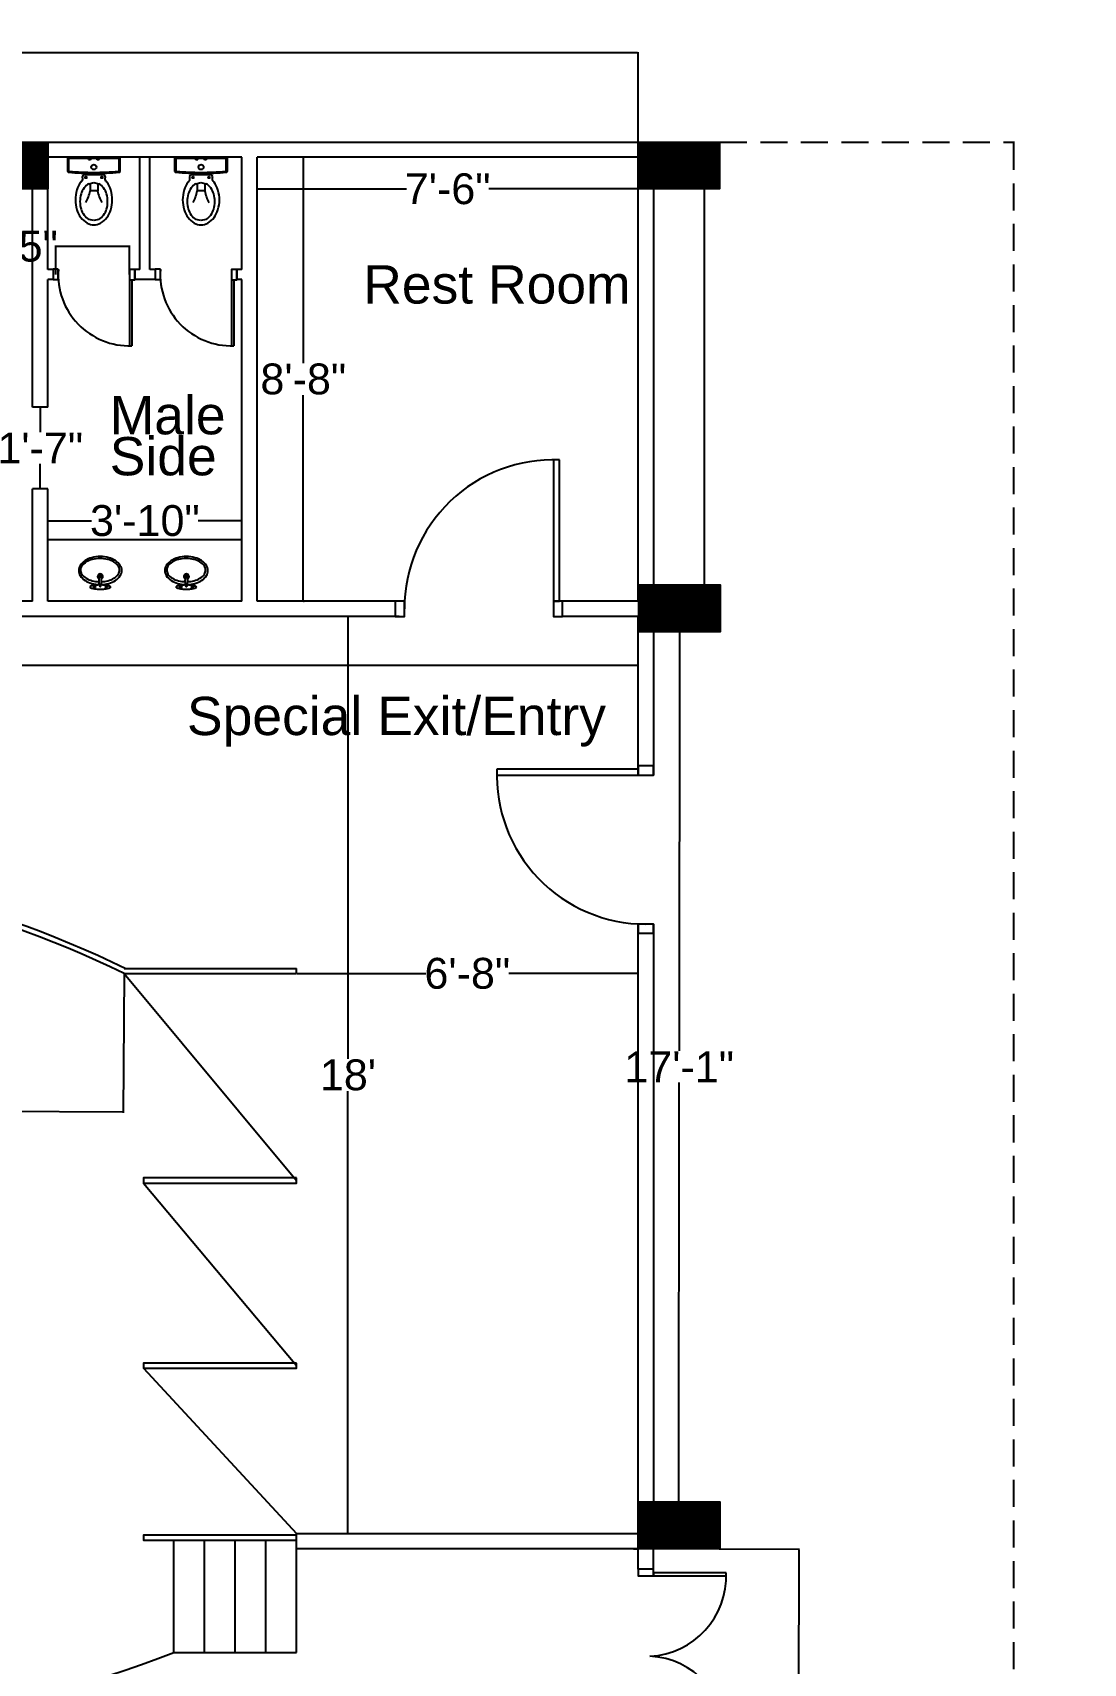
# Model space of a CAD drawing. Header units: inches. Extents: x -913 to 64634, y -1481 to 18188.
# Drawn here: x -211.6 to 35.4, y 4018.4 to 4401.8 of the extents above; entities that cross this region are included whole.
import ezdxf

# ---------------------------------------------------------------- set-up
doc = ezdxf.new("R2010")
doc.units = ezdxf.units.IN
doc.header["$MEASUREMENT"] = 0
doc.header["$PDMODE"] = 2
doc.linetypes.add('HIDDEN', pattern=[9.525, 6.35, -3.175])
for name, color, linetype in [('01', 1, 'Continuous'), ('ARQ-ALV', 3, 'Continuous'), ('Column', 6, 'Continuous'), ('DB wire', 240, 'Continuous'), ('Door', 130, 'Continuous'), ('Sofa Washroom', 8, 'Continuous'), ('Stage', 14, 'Continuous'), ('Stairs', 1, 'Continuous'), ('Text', 7, 'Continuous'), ('Wall', 150, 'Continuous'), ('Walls', 150, 'Continuous'), ('Washroom wall', 244, 'Continuous')]:
    doc.layers.add(name, color=color, linetype=linetype)
doc.styles.get("Standard").update_dxf_attribs({"font": 'arial.ttf'})
doc.dimstyles.get("Standard").update_dxf_attribs({"dimtxt": 7.25, "dimasz": 0.18, "dimexe": 0.18, "dimexo": 0.0625, "dimgap": 0.09, "dimtad": 0, "dimtih": 1, "dimtoh": 1, "dimdec": 0, "dimzin": 0, "dimdsep": 46, "dimlunit": 4, "dimtxsty": 'Standard', "dimcen": 0.09, "dimadec": 0, "dimazin": 0, "dimtfac": 1, "dimtdec": 0, "dimtofl": 0, "dimtmove": 0, "dimatfit": 3, "dimfxl": 1, "dimtolj": 1, "dimtzin": 0, "dimarcsym": 0})
pattern_1 = [(45, (-1878.85894, 5.11301), (-0.0883883476, 0.0883883476), [])]

# ---------------------------------------------------------------- blocks, each defined once
blk = doc.blocks.new('15PLAV01')
for points in [[(-12.2, 1.77, 0.142413), (-11.37, -1.08, 0.107169), (-8.62, -3.86, 0.078677), (-4.85, -5.55, 0.066056), (0.01, -6.19, 0.066056), (4.87, -5.55, 0.078677), (8.64, -3.86, 0.107169), (11.39, -1.08, 0.142413), (12.22, 1.77, 0.142413), (11.39, 4.62, 0.107169), (8.64, 7.4, 0.078677), (4.87, 9.09, 0.058254), (0.59, 9.72, 0.058254)], [(-0.57, 9.72, 0.058254), (-4.85, 9.09, 0.078677), (-8.62, 7.4, 0.107169), (-11.37, 4.62, 0.142413), (-12.2, 1.77)], [(0.54, 9.94, 0.016127), (2.42, 10.04, 0.028693), (4.14, 10.28, 0.063192), (5.65, 10.78, 0.287816), (5.85, 11.1, 0.287816), (5.65, 11.42, 0.063192), (4.14, 11.93, 0.028693), (2.42, 12.17, 0.020666), (0.01, 12.27, 0.020666), (-2.4, 12.17, 0.028693), (-4.12, 11.93, 0.063192), (-5.63, 11.42, 0.287816), (-5.83, 11.1, 0.287816)], [(-5.83, 11.1, 0.287816), (-5.63, 10.78, 0.063192), (-4.12, 10.28, 0.028693), (-2.4, 10.04, 0.016127), (-0.52, 9.94, 0.016127)], [(-10.92, 1.51, 0.152986), (-10.2, -0.8, 0.106898), (-7.69, -3.14, 0.074008), (-4.31, -4.53, 0.060597), (0.12, -5.07, 0.060597), (4.54, -4.53, 0.074008), (7.92, -3.14, 0.106898), (10.43, -0.8, 0.152986), (11.16, 1.51, 0.152986), (10.43, 3.83, 0.106898), (7.92, 6.16, 0.074008), (4.54, 7.55, 0.05164), (0.77, 8.08, 0.05164)], [(-0.76, 8.07, 0.048749), (-4.31, 7.55, 0.074008), (-7.69, 6.16, 0.106898), (-10.2, 3.83, 0.152986), (-10.92, 1.51)]]:
    blk.add_lwpolyline(points, format="xyb")
blk.add_lwpolyline([(0.01, 10.84, 0.272053), (-0.21, 10.72, 0.070491), (-0.54, 9.86, 0.032887), (-0.7, 8.86, 0.023829), (-0.77, 7.47, 0.023829), (-0.7, 6.09, 0.032887), (-0.54, 5.09, 0.070491), (-0.21, 4.23, 0.272053), (0.01, 4.1, 0.272053), (0.23, 4.23, 0.070491), (0.56, 5.09, 0.032887), (0.72, 6.09, 0.023829), (0.79, 7.47, 0.023829), (0.72, 8.86, 0.032887), (0.56, 9.86, 0.070491), (0.23, 10.72, 0.272053)], format="xyb", close=True)
for centre in [(-3.57, 11.12), (3.25, 11.12)]:
    blk.add_circle(centre, 0.583)
for radius, start, end in [(1.51, 119.12506, 60.33404), (1.3, 123.61277, 55.736)]:
    blk.add_arc((0, 5.14), radius, start, end)
blk = doc.blocks.new('*D94')
at = {"layer": '01', "color": 0, "lineweight": -2, "ltscale": 3, "transparency": 16777216}
for p, q in [((-538.85, 4376.06), (-538.85, 4397.18)), ((-538.67, 4397), (-316.6, 4397)), ((-69.44, 4397), (-291.51, 4397)), ((-69.26, 4376.06), (-69.26, 4397.18))]:
    blk.add_line(p, q, dxfattribs=at)
at = {"layer": '01', "color": 0, "ltscale": 3, "transparency": 16777216}
for points in [[(-538.67, 4397.03), (-538.67, 4396.97), (-538.85, 4397)], [(-69.44, 4397.03), (-69.44, 4396.97), (-69.26, 4397)]]:
    blk.add_solid(points, dxfattribs=at)
at = {"layer": 'Defpoints', "color": 0, "ltscale": 3, "transparency": 16777216}
for p in [(-69.26, 4397), (-538.85, 4376), (-69.26, 4376)]:
    blk.add_point(p, dxfattribs=at)
at = {"layer": '01', "color": 0, "ltscale": 3, "transparency": 16777216, "insert": (-304.06, 4397), "char_height": 7.25, "attachment_point": 5}
blk.add_mtext('\\A1;39\'-2"', dxfattribs=at)
blk = doc.blocks.new('*D96')
at = {"layer": '01', "color": 0, "lineweight": -2, "ltscale": 3, "transparency": 16777216}
for p, q in [((-158.85, 4365.08), (-158.85, 4365.19)), ((-158.67, 4365.01), (-123.75, 4365.01)), ((-69.44, 4365.01), (-104.36, 4365.01)), ((-69.26, 4365.08), (-69.26, 4365.19))]:
    blk.add_line(p, q, dxfattribs=at)
at = {"layer": '01', "color": 0, "ltscale": 3, "transparency": 16777216}
for points in [[(-158.67, 4365.04), (-158.67, 4364.98), (-158.85, 4365.01)], [(-69.44, 4365.04), (-69.44, 4364.98), (-69.26, 4365.01)]]:
    blk.add_solid(points, dxfattribs=at)
at = {"layer": 'Defpoints', "color": 0, "ltscale": 3, "transparency": 16777216}
for p in [(-158.85, 4365.01), (-158.85, 4365.01), (-69.26, 4365.01)]:
    blk.add_point(p, dxfattribs=at)
at = {"layer": '01', "color": 0, "ltscale": 3, "transparency": 16777216, "insert": (-114.06, 4365.01), "char_height": 7.25, "attachment_point": 5}
blk.add_mtext('\\A1;7\'-6"', dxfattribs=at)
blk = doc.blocks.new('*D97')
at = {"layer": '01', "color": 0, "lineweight": -2, "ltscale": 3, "transparency": 16777216}
for p, q in [((-148.06, 4372.49), (-148.18, 4372.49)), ((-148, 4372.31), (-148, 4324.08)), ((-148, 4268.27), (-148, 4316.5)), ((-147.94, 4268.09), (-147.82, 4268.09))]:
    blk.add_line(p, q, dxfattribs=at)
at = {"layer": '01', "color": 0, "ltscale": 3, "transparency": 16777216}
for points in [[(-148.03, 4372.31), (-147.97, 4372.31), (-148, 4372.49)], [(-148.03, 4268.27), (-147.97, 4268.27), (-148, 4268.09)]]:
    blk.add_solid(points, dxfattribs=at)
at = {"layer": 'Defpoints', "color": 0, "ltscale": 3, "transparency": 16777216}
for p in [(-148, 4372.49), (-148, 4372.49), (-148, 4268.09)]:
    blk.add_point(p, dxfattribs=at)
at = {"layer": '01', "color": 0, "ltscale": 3, "transparency": 16777216, "insert": (-148, 4320.29), "char_height": 7.25, "attachment_point": 5}
blk.add_mtext('\\A1;8\'-8"', dxfattribs=at)
blk = doc.blocks.new('*D101')
at = {"layer": '01', "color": 0, "lineweight": -2, "ltscale": 3, "transparency": 16777216}
for p, q in [((-209.91, 4313.69), (-210.03, 4313.69)), ((-209.85, 4313.51), (-209.85, 4307.82)), ((-209.85, 4294.67), (-209.85, 4300.36)), ((-209.91, 4294.49), (-210.03, 4294.49))]:
    blk.add_line(p, q, dxfattribs=at)
at = {"layer": '01', "color": 0, "ltscale": 3, "transparency": 16777216}
for points in [[(-209.88, 4313.51), (-209.82, 4313.51), (-209.85, 4313.69)], [(-209.88, 4294.67), (-209.82, 4294.67), (-209.85, 4294.49)]]:
    blk.add_solid(points, dxfattribs=at)
at = {"layer": 'Defpoints', "color": 0, "ltscale": 3, "transparency": 16777216}
for p in [(-209.85, 4313.69), (-209.85, 4313.69), (-209.85, 4294.49)]:
    blk.add_point(p, dxfattribs=at)
at = {"layer": '01', "color": 0, "ltscale": 3, "transparency": 16777216, "insert": (-209.85, 4304.09), "char_height": 7.25, "attachment_point": 5}
blk.add_mtext('\\A1;1\'-7"', dxfattribs=at)
blk = doc.blocks.new('*D102')
at = {"layer": '01', "color": 0, "lineweight": -2, "ltscale": 3, "transparency": 16777216}
for p, q in [((-208.05, 4287.06), (-208.05, 4287.18)), ((-207.87, 4287), (-197.79, 4287)), ((-162.63, 4287), (-172.71, 4287)), ((-162.45, 4287.06), (-162.45, 4287.18))]:
    blk.add_line(p, q, dxfattribs=at)
at = {"layer": '01', "color": 0, "ltscale": 3, "transparency": 16777216}
for points in [[(-207.87, 4287.03), (-207.87, 4286.97), (-208.05, 4287)], [(-162.63, 4287.03), (-162.63, 4286.97), (-162.45, 4287)]]:
    blk.add_solid(points, dxfattribs=at)
at = {"layer": 'Defpoints', "color": 0, "ltscale": 3, "transparency": 16777216}
for p in [(-208.05, 4287), (-162.45, 4287), (-162.45, 4287)]:
    blk.add_point(p, dxfattribs=at)
at = {"layer": '01', "color": 0, "ltscale": 3, "transparency": 16777216, "insert": (-185.25, 4287), "char_height": 7.25, "attachment_point": 5}
blk.add_mtext('\\A1;3\'-10"', dxfattribs=at)
blk = doc.blocks.new('*D103')
at = {"layer": '01', "color": 0, "lineweight": -2, "ltscale": 3, "transparency": 16777216}
for p, q in [((-206.22, 4351.5), (-206.4, 4351.5)), ((-206.22, 4344.93), (-206.22, 4351.68)), ((-189.07, 4351.5), (-206.04, 4351.5)), ((-188.89, 4344.93), (-188.89, 4351.68))]:
    blk.add_line(p, q, dxfattribs=at)
at = {"layer": '01', "color": 0, "ltscale": 3, "transparency": 16777216}
for points in [[(-206.04, 4351.53), (-206.04, 4351.47), (-206.22, 4351.5)], [(-189.07, 4351.53), (-189.07, 4351.47), (-188.89, 4351.5)]]:
    blk.add_solid(points, dxfattribs=at)
at = {"layer": 'Defpoints', "color": 0, "ltscale": 3, "transparency": 16777216}
for p in [(-206.22, 4351.5), (-206.22, 4344.87), (-188.89, 4344.87)]:
    blk.add_point(p, dxfattribs=at)
at = {"layer": '01', "color": 0, "ltscale": 3, "transparency": 16777216, "insert": (-215.79, 4351.5), "char_height": 7.25, "attachment_point": 5}
blk.add_mtext('\\A1;1\'-5"', dxfattribs=at)
blk = doc.blocks.new('*D105')
at = {"layer": '01', "color": 0, "lineweight": -2, "ltscale": 3, "transparency": 16777216}
for p, q in [((-454.06, 4372.49), (-458.68, 4372.49)), ((-458.5, 4372.31), (-458.5, 4324.08)), ((-458.5, 4268.27), (-458.5, 4316.5)), ((-454.06, 4268.09), (-458.68, 4268.09))]:
    blk.add_line(p, q, dxfattribs=at)
at = {"layer": '01', "color": 0, "ltscale": 3, "transparency": 16777216}
for points in [[(-458.53, 4372.31), (-458.47, 4372.31), (-458.5, 4372.49)], [(-458.53, 4268.27), (-458.47, 4268.27), (-458.5, 4268.09)]]:
    blk.add_solid(points, dxfattribs=at)
at = {"layer": 'DB wire', "color": 0, "linetype": 'HIDDEN', "lineweight": -2, "transparency": 16777216}
for p, q in [((-50.05, 4376), (19.18, 4376)), ((19, 4375.82), (19, 3693.78)), ((19, 3004.28), (19, 3686.32)), ((-50.05, 3004.1), (19.18, 3004.1))]:
    blk.add_line(p, q, dxfattribs=at)
at = {"layer": 'DB wire', "color": 0, "linetype": 'HIDDEN', "transparency": 16777216}
for points in [[(18.97, 4375.82), (19.03, 4375.82), (19, 4376)], [(18.97, 3004.28), (19.03, 3004.28), (19, 3004.1)]]:
    blk.add_solid(points, dxfattribs=at)
at = {"layer": 'Defpoints', "color": 0, "linetype": 'HIDDEN', "transparency": 16777216}
for p in [(-50.11, 4376), (-50.11, 3004.1), (19, 3004.1)]:
    blk.add_point(p, dxfattribs=at)
at = {"layer": 'Defpoints', "color": 0, "ltscale": 3, "transparency": 16777216}
for p in [(-458.5, 4372.49), (-454, 4372.49), (-454, 4268.09)]:
    blk.add_point(p, dxfattribs=at)
at = {"layer": '01', "color": 0, "ltscale": 3, "transparency": 16777216, "insert": (-458.5, 4320.29), "char_height": 7.25, "attachment_point": 5}
blk.add_mtext('\\A1;8\'-8"', dxfattribs=at)
at = {"layer": 'DB wire', "color": 0, "linetype": 'HIDDEN', "transparency": 16777216, "insert": (19, 3690.05), "char_height": 7.25, "attachment_point": 5}
blk.add_mtext('\\A1;114\'-4"', dxfattribs=at)
blk = doc.blocks.new('*D106')
at = {"layer": '01', "color": 0, "lineweight": -2, "ltscale": 3, "transparency": 16777216}
for p, q in [((-538.84, 4360.56), (-538.84, 4360.68)), ((-538.66, 4360.5), (-503.74, 4360.5)), ((-449.43, 4360.5), (-484.34, 4360.5)), ((-449.25, 4360.56), (-449.25, 4360.68))]:
    blk.add_line(p, q, dxfattribs=at)
at = {"layer": '01', "color": 0, "ltscale": 3, "transparency": 16777216}
for points in [[(-538.66, 4360.53), (-538.66, 4360.47), (-538.84, 4360.5)], [(-449.43, 4360.53), (-449.43, 4360.47), (-449.25, 4360.5)]]:
    blk.add_solid(points, dxfattribs=at)
at = {"layer": 'DB wire', "color": 0, "linetype": 'HIDDEN', "lineweight": -2, "transparency": 16777216}
for p, q in [((-557.06, 3004.1), (-557.07, 2966.88)), ((-50.11, 3004.04), (-50.11, 2966.82)), ((-556.89, 2967.06), (-316.28, 2967.03)), ((-50.29, 2967), (-290.9, 2967.03))]:
    blk.add_line(p, q, dxfattribs=at)
at = {"layer": 'DB wire', "color": 0, "linetype": 'HIDDEN', "transparency": 16777216}
for points in [[(-556.89, 2967.09), (-556.89, 2967.03), (-557.07, 2967.06)], [(-50.29, 2967.03), (-50.29, 2966.97), (-50.11, 2967)]]:
    blk.add_solid(points, dxfattribs=at)
at = {"layer": 'Defpoints', "color": 0, "ltscale": 3, "transparency": 16777216}
for p in [(-538.84, 4360.5), (-538.84, 4360.5), (-449.25, 4360.5)]:
    blk.add_point(p, dxfattribs=at)
at = {"layer": 'Defpoints', "color": 0, "linetype": 'HIDDEN', "transparency": 16777216}
for p in [(-557.06, 3004.16), (-50.11, 3004.1), (-50.11, 2967)]:
    blk.add_point(p, dxfattribs=at)
at = {"layer": '01', "color": 0, "ltscale": 3, "transparency": 16777216, "insert": (-494.04, 4360.5), "char_height": 7.25, "attachment_point": 5}
blk.add_mtext('\\A1;7\'-6"', dxfattribs=at)
at = {"layer": 'DB wire', "color": 0, "linetype": 'HIDDEN', "transparency": 16777216, "insert": (-303.59, 2967.03), "char_height": 7.25, "attachment_point": 5}
blk.add_mtext('\\A1;42\'-3"', dxfattribs=at)
blk = doc.blocks.new('*D107')
at = {"layer": '01', "color": 0, "lineweight": -2, "ltscale": 3, "transparency": 16777216}
for p, q in [((-538.84, 4253.06), (-538.84, 4253.18)), ((-538.66, 4253), (-316.59, 4253)), ((-69.44, 4253), (-291.51, 4253)), ((-69.26, 4253.06), (-69.26, 4253.18))]:
    blk.add_line(p, q, dxfattribs=at)
at = {"layer": '01', "color": 0, "ltscale": 3, "transparency": 16777216}
for points in [[(-538.66, 4253.03), (-538.66, 4252.97), (-538.84, 4253)], [(-69.44, 4253.03), (-69.44, 4252.97), (-69.26, 4253)]]:
    blk.add_solid(points, dxfattribs=at)
at = {"layer": 'Defpoints', "color": 0, "ltscale": 3, "transparency": 16777216}
for p in [(-538.84, 4253), (-69.26, 4253), (-69.26, 4253)]:
    blk.add_point(p, dxfattribs=at)
at = {"layer": '01', "color": 0, "ltscale": 3, "transparency": 16777216, "insert": (-304.05, 4253), "char_height": 7.25, "attachment_point": 5}
blk.add_mtext('\\A1;39\'-2"', dxfattribs=at)
blk = doc.blocks.new('*D108')
at = {"layer": '01', "color": 0, "lineweight": -2, "ltscale": 3, "transparency": 16777216}
for p, q in [((-137.56, 4264.49), (-137.68, 4264.49)), ((-137.5, 4264.31), (-137.5, 4160.48)), ((-137.5, 4049.07), (-137.5, 4152.9)), ((-137.56, 4048.89), (-137.68, 4048.89))]:
    blk.add_line(p, q, dxfattribs=at)
at = {"layer": '01', "color": 0, "ltscale": 3, "transparency": 16777216}
for points in [[(-137.53, 4264.31), (-137.47, 4264.31), (-137.5, 4264.49)], [(-137.53, 4049.07), (-137.47, 4049.07), (-137.5, 4048.89)]]:
    blk.add_solid(points, dxfattribs=at)
at = {"layer": 'Defpoints', "color": 0, "ltscale": 3, "transparency": 16777216}
for p in [(-137.5, 4264.49), (-137.5, 4048.89), (-137.5, 4048.89)]:
    blk.add_point(p, dxfattribs=at)
at = {"layer": '01', "color": 0, "ltscale": 3, "transparency": 16777216, "insert": (-137.5, 4156.69), "char_height": 7.25, "attachment_point": 5}
blk.add_mtext("\\A1;18'", dxfattribs=at)
blk = doc.blocks.new('*D109')
at = {"layer": '01', "color": 0, "lineweight": -2, "ltscale": 3, "transparency": 16777216}
for p, q in [((-149.61, 4180.62), (-149.61, 4180.74)), ((-149.43, 4180.56), (-119.18, 4180.56)), ((-69.44, 4180.56), (-99.69, 4180.56)), ((-69.26, 4180.62), (-69.26, 4180.74))]:
    blk.add_line(p, q, dxfattribs=at)
at = {"layer": '01', "color": 0, "ltscale": 3, "transparency": 16777216}
for points in [[(-149.43, 4180.59), (-149.43, 4180.53), (-149.61, 4180.56)], [(-69.44, 4180.59), (-69.44, 4180.53), (-69.26, 4180.56)]]:
    blk.add_solid(points, dxfattribs=at)
at = {"layer": 'Defpoints', "color": 0, "ltscale": 3, "transparency": 16777216}
for p in [(-149.61, 4180.56), (-69.26, 4180.56), (-69.26, 4180.56)]:
    blk.add_point(p, dxfattribs=at)
at = {"layer": '01', "color": 0, "ltscale": 3, "transparency": 16777216, "insert": (-109.44, 4180.56), "char_height": 7.25, "attachment_point": 5}
blk.add_mtext('\\A1;6\'-8"', dxfattribs=at)
blk = doc.blocks.new('*D110')
at = {"layer": '01', "color": 0, "lineweight": -2, "ltscale": 3, "transparency": 16777216}
for p, q in [((-59.62, 4260.92), (-59.74, 4260.92)), ((-59.56, 4260.74), (-59.62, 4162.36)), ((-59.68, 4056.52), (-59.62, 4154.9)), ((-59.74, 4056.34), (-59.86, 4056.34))]:
    blk.add_line(p, q, dxfattribs=at)
at = {"layer": '01', "color": 0, "ltscale": 3, "transparency": 16777216}
for points in [[(-59.59, 4260.74), (-59.53, 4260.74), (-59.56, 4260.92)], [(-59.71, 4056.52), (-59.65, 4056.52), (-59.68, 4056.34)]]:
    blk.add_solid(points, dxfattribs=at)
at = {"layer": 'Defpoints', "color": 0, "ltscale": 3, "transparency": 16777216}
for p in [(-59.56, 4260.92), (-59.56, 4260.92), (-59.68, 4056.34)]:
    blk.add_point(p, dxfattribs=at)
at = {"layer": '01', "color": 0, "ltscale": 3, "transparency": 16777216, "insert": (-59.62, 4158.63), "char_height": 7.25, "attachment_point": 5}
blk.add_mtext('\\A1;17\'-1"', dxfattribs=at)
blk = doc.blocks.new('*D115')
at = {"layer": '01', "color": 0, "lineweight": -2, "ltscale": 3, "transparency": 16777216}
for p, q in [((-410.95, 4181.7), (-411.13, 4149.01)), ((-190.15, 4180.5), (-190.33, 4147.81)), ((-410.95, 4149.19), (-312.93, 4148.66)), ((-190.51, 4147.99), (-288.53, 4148.53))]:
    blk.add_line(p, q, dxfattribs=at)
at = {"layer": '01', "color": 0, "ltscale": 3, "transparency": 16777216}
for points in [[(-410.95, 4149.22), (-410.95, 4149.16), (-411.13, 4149.19)], [(-190.51, 4148.02), (-190.51, 4147.96), (-190.33, 4147.99)]]:
    blk.add_solid(points, dxfattribs=at)
at = {"layer": 'Defpoints', "color": 0, "ltscale": 3, "transparency": 16777216}
for p in [(-410.95, 4181.76), (-190.15, 4180.56), (-190.33, 4147.99)]:
    blk.add_point(p, dxfattribs=at)
at = {"layer": '01', "color": 0, "ltscale": 3, "transparency": 16777216, "insert": (-300.73, 4148.59), "char_height": 7.25, "attachment_point": 5}
blk.add_mtext('\\A1;18\'-5"', dxfattribs=at)
blk = doc.blocks.new('*D117')
at = {"layer": '01', "color": 0, "lineweight": -2, "ltscale": 3, "transparency": 16777216}
for p, q in [((-69.19, 4045.36), (-31.31, 4045.24)), ((-31.49, 4045.06), (-32.25, 3793.26)), ((-33.03, 3534), (-32.27, 3785.8)), ((-70.73, 3533.93), (-32.85, 3533.82))]:
    blk.add_line(p, q, dxfattribs=at)
at = {"layer": '01', "color": 0, "ltscale": 3, "transparency": 16777216}
for points in [[(-31.52, 4045.06), (-31.46, 4045.06), (-31.49, 4045.24)], [(-33.06, 3534), (-33, 3534), (-33.03, 3533.82)]]:
    blk.add_solid(points, dxfattribs=at)
at = {"layer": 'Defpoints', "color": 0, "ltscale": 3, "transparency": 16777216}
for p in [(-69.26, 4045.36), (-31.49, 4045.24), (-70.79, 3533.94)]:
    blk.add_point(p, dxfattribs=at)
at = {"layer": '01', "color": 0, "ltscale": 3, "transparency": 16777216, "insert": (-32.26, 3789.53), "char_height": 7.25, "attachment_point": 5}
blk.add_mtext('\\A1;42\'-7"', dxfattribs=at)

msp = doc.modelspace()

# ---------------------------------------------------------------- hatches: boundary and pattern name
at = {"layer": 'Column'}
h = msp.add_hatch(dxfattribs=at)
h.set_pattern_fill('ANSI31', color=256)
h.set_pattern_definition(pattern_1)
h.paths.add_polyline_path([(-538.85, 4365.01), (-538.85, 4376), (-558, 4376), (-558, 4365.01)])
h.paths.add_polyline_path([(-538.85, 4260.55), (-538.85, 4271.54), (-558, 4271.54), (-558, 4260.55)])
h.paths.add_polyline_path([(-69.26, 4376), (-69.26, 4372.49), (-69.26, 4372.49), (-69.26, 4365.01), (-50.11, 4365.01), (-50.11, 4376)])
h.paths.add_polyline_path([(-69.13, 4271.9), (-69.13, 4260.92), (-49.98, 4260.92), (-49.98, 4271.9)])
h.paths.add_polyline_path([(-69.24, 3994.87), (-69.24, 3983.88), (-50.08, 3983.88), (-50.08, 3994.87)])
h.paths.add_polyline_path([(-69.26, 4056.34), (-69.26, 4045.36), (-50.1, 4045.36), (-50.1, 4056.34)])
h.paths.add_polyline_path([(-49.93, 3742.69), (-69.09, 3742.69), (-69.09, 3731.71), (-49.93, 3731.71)])
h.paths.add_polyline_path([(-50.12, 3541.34), (-69.26, 3541.34), (-69.26, 3533.94), (-69.27, 3530.35), (-50.12, 3530.35)])
h.paths.add_polyline_path([(-131.13, 3541.17), (-150.28, 3541.17), (-150.28, 3530.18), (-131.13, 3530.18)])
h.paths.add_polyline_path([(-229.69, 3541.17), (-248.85, 3541.17), (-248.85, 3530.18), (-229.69, 3530.18)])
h.paths.add_polyline_path([(-359.28, 3541.17), (-378.44, 3541.17), (-378.44, 3530.18), (-359.28, 3530.18)])
h.paths.add_polyline_path([(-457.67, 3530.34), (-457.67, 3533.94), (-457.63, 3541.32), (-476.78, 3541.32), (-476.78, 3530.34)])
h.paths.add_polyline_path([(-538.85, 3530.18), (-538.85, 3541.17), (-558, 3541.17), (-558, 3530.18)])
h.paths.add_polyline_path([(-557.93, 3731.71), (-538.84, 3731.71), (-538.84, 3742.69), (-557.93, 3742.69)])
h.paths.add_polyline_path([(-557.98, 3983.88), (-538.84, 3983.88), (-538.84, 3994.87), (-548.4, 3994.87), (-557.98, 3994.85)])
h.paths.add_polyline_path([(-538.84, 4045.36), (-538.84, 4056.34), (-558, 4056.34), (-558, 4045.36)])
h = msp.add_hatch(dxfattribs=at)
h.set_pattern_fill('ANSI31', color=256)
h.set_pattern_definition(pattern_1)
h.paths.add_polyline_path([(-380.86, 4376), (-400.02, 4376), (-400.02, 4365.01), (-380.86, 4365.01)])
h.paths.add_polyline_path([(-227.2, 4365.01), (-208.05, 4365.01), (-208.05, 4376), (-227.2, 4376)])

# ---------------------------------------------------------------- linework, layer by layer
at = {"layer": 'ARQ-ALV'}
msp.add_line((-87.05, 4264.49), (-87.05, 4268.09), dxfattribs=at)
at = {"layer": 'Column'}
for points in [[(-227.2, 4376), (-208.05, 4376), (-208.05, 4365.01), (-227.2, 4365.01)], [(-69.26, 4376), (-50.11, 4376), (-50.11, 4365.01), (-69.26, 4365.01)], [(-69.13, 4271.9), (-49.98, 4271.9), (-49.98, 4260.92), (-69.13, 4260.92)], [(-69.26, 4056.34), (-50.1, 4056.34), (-50.1, 4045.36), (-69.26, 4045.36)]]:
    msp.add_lwpolyline(points, close=True, dxfattribs=at)
at = {"layer": 'Door'}
for p, q in [((-188.89, 4343.65), (-188.89, 4328.12)), ((-188.34, 4343.6), (-188.34, 4328.13)), ((-164.89, 4343.65), (-164.89, 4328.12)), ((-164.34, 4343.6), (-164.34, 4328.13))]:
    msp.add_line(p, q, dxfattribs=at)
for points in [[(-205.6, 4346.13), (-206.85, 4346.13), (-206.85, 4343.69), (-205.6, 4343.69)], [(-187.65, 4346.09), (-188.89, 4346.09), (-188.89, 4343.65), (-187.65, 4343.65)], [(-181.6, 4346.13), (-182.85, 4346.13), (-182.85, 4343.69), (-181.6, 4343.69)], [(-163.65, 4346.09), (-164.89, 4346.09), (-164.89, 4343.65), (-163.65, 4343.65)], [(-124.24, 4268.09), (-126.38, 4268.09), (-126.38, 4264.49), (-124.24, 4264.49)], [(-87.05, 4268.09), (-89.2, 4268.09), (-89.2, 4264.49), (-87.05, 4264.49)], [(-69.26, 4229.35), (-69.26, 4227.2), (-65.66, 4227.2), (-65.66, 4229.35)], [(-69.26, 4192.16), (-69.26, 4190.02), (-65.66, 4190.02), (-65.66, 4192.16)], [(-65.66, 4038.97), (-65.66, 4040.49), (-69.26, 4040.49), (-69.26, 4038.97)], [(-69.26, 4040.49), (-69.26, 4038.97), (-65.66, 4038.97), (-65.66, 4040.49)]]:
    msp.add_lwpolyline(points, close=True, dxfattribs=at)
for points in [[(-89.2, 4301.33), (-89.2, 4268.09), (-87.77, 4268.09), (-87.77, 4301.3)], [(-102.5, 4227.2), (-69.26, 4227.2), (-69.26, 4228.62), (-102.47, 4228.62)], [(-48.54, 4039.69), (-65.66, 4039.69), (-65.66, 4038.97), (-48.53, 4038.97)]]:
    msp.add_lwpolyline(points, dxfattribs=at)
for centre, radius, start, end in [((-188.89, 4344.87), 16.75, 175.9618, 271.893), ((-164.89, 4344.87), 16.75, 175.9618, 271.893), ((-89.2, 4266.29), 35.04, 87.6709, 180), ((-67.46, 4227.2), 35.04, 177.6709, 270), ((-67.46, 4038.97), 18.93, 272.8693, 2.189), ((-67.46, 4001.2), 18.88, 357.8055, 87.1235)]:
    msp.add_arc(centre, radius, start, end, dxfattribs=at)
at = {"layer": 'Sofa Washroom'}
for p, q in [((-203.37, 4372.49), (-198.52, 4372.49)), ((-203.37, 4369.1), (-203.37, 4372.49)), ((-203.11, 4372.23), (-198.68, 4372.23)), ((-203.11, 4369.29), (-203.11, 4372.23)), ((-202.77, 4372.49), (-202.77, 4372.23)), ((-202.29, 4372.49), (-202.29, 4372.23)), ((-199.89, 4372.49), (-199.89, 4372.23)), ((-199.41, 4372.49), (-199.41, 4372.23)), ((-198.68, 4372.23), (-198.47, 4371.89)), ((-198.52, 4372.49), (-198.31, 4372.14)), ((-198.47, 4371.89), (-198.03, 4371.89)), ((-198.31, 4372.14), (-198.19, 4372.14)), ((-198.19, 4372.14), (-197.98, 4372.49)), ((-198.03, 4371.89), (-197.83, 4372.23)), ((-197.98, 4372.49), (-196.51, 4372.49)), ((-197.83, 4372.23), (-196.67, 4372.23)), ((-196.67, 4372.23), (-196.46, 4371.89)), ((-196.51, 4372.49), (-196.3, 4372.14)), ((-196.46, 4371.89), (-196.02, 4371.89)), ((-196.3, 4372.14), (-196.18, 4372.14)), ((-196.18, 4372.14), (-195.97, 4372.49)), ((-196.02, 4371.89), (-195.82, 4372.23)), ((-195.97, 4372.49), (-191.13, 4372.49)), ((-195.82, 4372.23), (-191.38, 4372.23)), ((-195.09, 4372.49), (-195.09, 4372.23)), ((-194.61, 4372.49), (-194.61, 4372.23)), ((-192.21, 4372.49), (-192.21, 4372.23)), ((-191.73, 4372.49), (-191.73, 4372.23)), ((-191.38, 4372.23), (-191.38, 4369.29)), ((-191.13, 4372.49), (-191.13, 4369.1)), ((-178.17, 4372.49), (-173.32, 4372.49)), ((-178.17, 4369.1), (-178.17, 4372.49)), ((-177.91, 4372.23), (-173.48, 4372.23)), ((-177.91, 4369.29), (-177.91, 4372.23)), ((-177.57, 4372.49), (-177.57, 4372.23)), ((-177.09, 4372.49), (-177.09, 4372.23)), ((-174.69, 4372.49), (-174.69, 4372.23)), ((-174.21, 4372.49), (-174.21, 4372.23)), ((-173.48, 4372.23), (-173.27, 4371.89)), ((-173.32, 4372.49), (-173.11, 4372.14)), ((-173.27, 4371.89), (-172.83, 4371.89)), ((-173.11, 4372.14), (-172.99, 4372.14)), ((-172.99, 4372.14), (-172.78, 4372.49)), ((-172.83, 4371.89), (-172.63, 4372.23)), ((-172.78, 4372.49), (-171.31, 4372.49)), ((-172.63, 4372.23), (-171.47, 4372.23)), ((-171.47, 4372.23), (-171.26, 4371.89)), ((-171.31, 4372.49), (-171.1, 4372.14)), ((-171.26, 4371.89), (-170.82, 4371.89)), ((-171.1, 4372.14), (-170.98, 4372.14)), ((-170.98, 4372.14), (-170.77, 4372.49)), ((-170.82, 4371.89), (-170.62, 4372.23)), ((-170.77, 4372.49), (-165.93, 4372.49)), ((-170.62, 4372.23), (-166.18, 4372.23)), ((-169.89, 4372.49), (-169.89, 4372.23)), ((-169.41, 4372.49), (-169.41, 4372.23)), ((-167.01, 4372.49), (-167.01, 4372.23)), ((-166.53, 4372.49), (-166.53, 4372.23)), ((-166.18, 4372.23), (-166.18, 4369.29)), ((-165.93, 4372.49), (-165.93, 4369.1)), ((-194.8, 4368.32), (-199.69, 4368.32)), ((-197.25, 4368.65), (-197.89, 4368.65)), ((-197.89, 4368.65), (-197.89, 4368.61)), ((-197.89, 4368.61), (-197.25, 4368.61)), ((-197.84, 4368.31), (-197.84, 4368.61)), ((-196.6, 4368.65), (-197.25, 4368.65)), ((-197.25, 4368.61), (-196.6, 4368.61)), ((-196.65, 4368.31), (-196.65, 4368.61)), ((-196.6, 4368.61), (-196.6, 4368.65)), ((-169.6, 4368.32), (-174.49, 4368.32)), ((-172.05, 4368.65), (-172.69, 4368.65)), ((-172.69, 4368.65), (-172.69, 4368.61)), ((-172.69, 4368.61), (-172.05, 4368.61)), ((-172.64, 4368.31), (-172.64, 4368.61)), ((-171.4, 4368.65), (-172.05, 4368.65)), ((-172.05, 4368.61), (-171.4, 4368.61)), ((-171.45, 4368.31), (-171.45, 4368.61)), ((-171.4, 4368.61), (-171.4, 4368.65)), ((-198.45, 4366.24), (-197.26, 4366.55)), ((-198.14, 4366.32), (-198.14, 4364.53)), ((-196.35, 4364.53), (-198.14, 4364.53)), ((-197.26, 4366.55), (-196.07, 4366.24)), ((-196.35, 4366.31), (-196.35, 4364.53)), ((-173.25, 4366.24), (-172.06, 4366.55)), ((-172.94, 4366.32), (-172.94, 4364.53)), ((-171.15, 4364.53), (-172.94, 4364.53)), ((-172.06, 4366.55), (-170.87, 4366.24)), ((-171.15, 4366.31), (-171.15, 4364.53)), ((-197.26, 4357.55), (-198.45, 4357.86)), ((-196.07, 4357.86), (-197.26, 4357.55)), ((-172.06, 4357.55), (-173.25, 4357.86)), ((-170.87, 4357.86), (-172.06, 4357.55)), ((-162.45, 4282.49), (-208.05, 4282.49))]:
    msp.add_line(p, q, dxfattribs=at)
for centre, radius in [((-197.25, 4370.14), 0.601), ((-172.05, 4370.14), 0.601), ((-199.13, 4367.7), 0.195), ((-195.37, 4367.7), 0.195), ((-173.93, 4367.7), 0.195), ((-170.17, 4367.7), 0.195)]:
    msp.add_circle(centre, radius, dxfattribs=at)
for centre, radius, start, end in [((-203.18, 4369.1), 0.186, 180, 264.8804), ((-197.23, 4435.49), 66.84, 264.8804, 269.9876), ((-202.98, 4369.29), 0.132, 180, 265.0402), ((-197.23, 4435.49), 66.59, 265.0402, 269.9876), ((-196.52, 4363.82), 4.69, 135.6181, 143.6955), ((-199.25, 4367.8), 0.684, 130.5049, 168.4292), ((-202.32, 4367.4), 2.46, 353.0584, 12.653), ((-197.26, 4435.49), 66.59, 270.0124, 274.9598), ((-197.26, 4435.49), 66.84, 270.0124, 275.1196), ((-195.25, 4367.8), 0.684, 11.5708, 49.4951), ((-192.18, 4367.4), 2.46, 167.347, 186.9416), ((-197.97, 4363.82), 4.69, 36.3045, 44.3819), ((-191.52, 4369.29), 0.132, 274.9598, 360), ((-191.31, 4369.1), 0.186, 275.1196, 0), ((-177.98, 4369.1), 0.186, 180, 264.8804), ((-172.03, 4435.49), 66.84, 264.8804, 269.9876), ((-177.78, 4369.29), 0.132, 180, 265.0402), ((-172.03, 4435.49), 66.59, 265.0402, 269.9876), ((-171.32, 4363.82), 4.69, 135.6181, 143.6955), ((-174.05, 4367.8), 0.684, 130.5049, 168.4292), ((-177.12, 4367.4), 2.46, 353.0584, 12.653), ((-172.06, 4435.49), 66.59, 270.0124, 274.9598), ((-172.06, 4435.49), 66.84, 270.0124, 275.1196), ((-170.05, 4367.8), 0.684, 11.5708, 49.4951), ((-166.98, 4367.4), 2.46, 167.347, 186.9416), ((-172.77, 4363.82), 4.69, 36.3045, 44.3819), ((-166.32, 4369.29), 0.132, 274.9598, 360), ((-166.11, 4369.1), 0.186, 275.1196, 0), ((-193.59, 4362.44), 7.98, 163.0739, 180), ((-195.39, 4362.99), 6.1, 143.6955, 163.0739), ((-194.31, 4362.05), 6.2, 163.3146, 180), ((-195.76, 4362.48), 4.69, 144.1094, 163.3146), ((-196.68, 4363.15), 3.56, 119.7873, 144.1094), ((-206.87, 4366.11), 8.87, 330.7938, 349.7757), ((-187.63, 4366.11), 8.87, 190.2243, 209.2062), ((-197.84, 4363.15), 3.56, 35.8906, 60.2127), ((-198.75, 4362.48), 4.69, 16.6854, 35.8906), ((-200.2, 4362.05), 6.2, 0, 16.6854), ((-199.11, 4362.99), 6.1, 16.9261, 36.3045), ((-200.9, 4362.44), 7.98, 0, 16.9261), ((-168.39, 4362.44), 7.98, 163.0739, 180), ((-170.19, 4362.99), 6.1, 143.6955, 163.0739), ((-169.11, 4362.05), 6.2, 163.3146, 180), ((-170.56, 4362.48), 4.69, 144.1094, 163.3146), ((-171.48, 4363.15), 3.56, 119.7873, 144.1094), ((-181.67, 4366.11), 8.87, 330.7938, 349.7757), ((-162.43, 4366.11), 8.87, 190.2243, 209.2062), ((-172.64, 4363.15), 3.56, 35.8906, 60.2127), ((-173.55, 4362.48), 4.69, 16.6854, 35.8906), ((-175, 4362.05), 6.2, 0, 16.6854), ((-173.91, 4362.99), 6.1, 16.9261, 36.3045), ((-175.7, 4362.44), 7.98, 0, 16.9261), ((-193.59, 4362.44), 7.98, 180, 196.9261), ((-195.39, 4361.89), 6.1, 196.9261, 216.3045), ((-194.31, 4362.05), 6.2, 180, 196.6854), ((-195.76, 4361.62), 4.69, 196.6854, 215.8906), ((-198.75, 4361.62), 4.69, 324.1094, 343.3146), ((-200.2, 4362.05), 6.2, 343.3146, 0), ((-199.11, 4361.89), 6.1, 323.6955, 343.0739), ((-200.9, 4362.44), 7.98, 343.0739, 0), ((-168.39, 4362.44), 7.98, 180, 196.9261), ((-170.19, 4361.89), 6.1, 196.9261, 216.3045), ((-169.11, 4362.05), 6.2, 180, 196.6854), ((-170.56, 4361.62), 4.69, 196.6854, 215.8906), ((-173.55, 4361.62), 4.69, 324.1094, 343.3146), ((-175, 4362.05), 6.2, 343.3146, 0), ((-173.91, 4361.89), 6.1, 323.6955, 343.0739), ((-175.7, 4362.44), 7.98, 343.0739, 0), ((-196.52, 4361.06), 4.69, 216.3045, 240.5861), ((-196.68, 4360.95), 3.56, 215.8906, 240.2127), ((-197.25, 4359.78), 3.22, 240.5861, 270), ((-197.25, 4359.78), 3.22, 270, 299.4139), ((-197.84, 4360.95), 3.56, 299.7873, 324.1094), ((-197.97, 4361.06), 4.69, 299.4139, 323.6955), ((-171.32, 4361.06), 4.69, 216.3045, 240.5861), ((-171.48, 4360.95), 3.56, 215.8906, 240.2127), ((-172.05, 4359.78), 3.22, 240.5861, 270), ((-172.05, 4359.78), 3.22, 270, 299.4139), ((-172.64, 4360.95), 3.56, 299.7873, 324.1094), ((-172.77, 4361.06), 4.69, 299.4139, 323.6955)]:
    msp.add_arc(centre, radius, start, end, dxfattribs=at)
at = {"layer": 'Stage'}
for p, q in [((-190.15, 4181.76), (-149.61, 4181.76)), ((-190.15, 4180.56), (-149.61, 4180.56))]:
    msp.add_line(p, q, dxfattribs=at)
for points in [[(-149.61, 4132.5), (-185.61, 4132.5), (-185.61, 4131.3), (-149.61, 4131.3)], [(-149.61, 4088.99), (-185.61, 4088.99), (-185.61, 4087.79), (-149.61, 4087.79)], [(-149.61, 4048.52), (-185.61, 4048.52), (-185.61, 4047.32), (-149.61, 4047.32)]]:
    msp.add_lwpolyline(points, close=True, dxfattribs=at)
for centre, radius, start, end in [((-300.33, 3954.3), 252.85, 64.0642, 115.9358), ((-300.33, 3954.24), 251.72, 64.0424, 115.9576)]:
    msp.add_arc(centre, radius, start, end, dxfattribs=at)
at = {"layer": 'Stairs', "ltscale": 3}
for p, q in [((-178.41, 4020.92), (-178.41, 4047.32)), ((-171.21, 4020.92), (-171.21, 4047.32)), ((-164.01, 4020.92), (-164.01, 4047.32)), ((-156.81, 4020.92), (-156.81, 4047.32)), ((-149.61, 4020.92), (-149.61, 4047.32)), ((-178.41, 4020.92), (-171.21, 4020.92)), ((-171.21, 4020.92), (-164.01, 4020.92)), ((-164.01, 4020.92), (-156.81, 4020.92)), ((-156.81, 4020.92), (-149.61, 4020.92))]:
    msp.add_line(p, q, dxfattribs=at)
at = {"layer": 'Wall'}
for p, q in [((-208.05, 4376), (-69.26, 4376)), ((-190.15, 4180.56), (-149.61, 4131.9)), ((-185.61, 4131.3), (-149.61, 4088.39)), ((-185.61, 4087.79), (-149.61, 4048.89))]:
    msp.add_line(p, q, dxfattribs=at)
at = {"layer": 'Wall', "ltscale": 3}
for p, q in [((-208.05, 4346.09), (-208.05, 4372.49)), ((-186.45, 4346.09), (-186.45, 4372.49)), ((-184.05, 4346.09), (-184.05, 4372.49)), ((-162.45, 4346.09), (-162.45, 4372.49)), ((-158.85, 4268.09), (-158.85, 4372.49)), ((-211.65, 4313.69), (-211.65, 4365.01)), ((-206.85, 4346.09), (-208.05, 4346.09)), ((-206.85, 4346.09), (-208.05, 4346.09)), ((-206.85, 4346.09), (-206.85, 4343.69)), ((-186.45, 4346.09), (-187.65, 4346.09)), ((-186.45, 4346.09), (-187.65, 4346.09)), ((-187.65, 4346.09), (-187.65, 4343.69)), ((-187.65, 4346.09), (-187.65, 4343.69)), ((-187.65, 4346.09), (-187.65, 4343.69)), ((-182.85, 4346.09), (-184.05, 4346.09)), ((-182.85, 4346.09), (-182.85, 4343.69)), ((-162.45, 4346.09), (-163.65, 4346.09)), ((-163.65, 4346.09), (-163.65, 4343.69)), ((-163.65, 4346.09), (-163.65, 4343.69)), ((-163.65, 4346.09), (-163.65, 4343.69)), ((-208.05, 4313.69), (-208.05, 4343.69)), ((-206.85, 4343.69), (-208.05, 4343.69)), ((-182.85, 4343.69), (-187.65, 4343.69)), ((-162.45, 4343.69), (-163.65, 4343.69)), ((-162.45, 4268.09), (-162.45, 4343.69)), ((-208.05, 4313.69), (-211.65, 4313.69)), ((-211.65, 4268.09), (-211.65, 4294.49)), ((-208.05, 4294.49), (-211.65, 4294.49)), ((-208.05, 4268.09), (-208.05, 4294.49)), ((-162.45, 4268.09), (-162.45, 4282.49)), ((-211.65, 4268.09), (-276.01, 4268.09)), ((-162.45, 4268.09), (-208.05, 4268.09)), ((-125.45, 4268.09), (-158.85, 4268.09)), ((-69.26, 4268.09), (-87.05, 4268.09)), ((-125.45, 4264.49), (-276, 4264.49)), ((-70.38, 4045.29), (-69.26, 4045.29))]:
    msp.add_line(p, q, dxfattribs=at)
for points in [[(-162.45, 4372.49), (-208.05, 4372.49)], [(-69.26, 4372.49), (-158.85, 4372.49)], [(-69.26, 4268.09), (-69.26, 4372.49)], [(-65.66, 4365.01), (-65.66, 4271.9)], [(-53.66, 4271.9), (-53.66, 4365.01)], [(-69.26, 4227.2), (-69.26, 4264.49), (-87.05, 4264.49)], [(-65.66, 4260.92), (-65.66, 4227.2)], [(-69.26, 4048.89), (-69.26, 4192.21)], [(-65.66, 4192.16), (-65.66, 4056.34)], [(-69.26, 4045.29), (-149.61, 4045.29), (-149.61, 4048.89), (-69.26, 4048.89)], [(-70.38, 4048.89), (-69.26, 4048.89)], [(-69.26, 4040.49), (-69.26, 4045.29)], [(-65.66, 4040.49), (-65.66, 4045.29)]]:
    msp.add_lwpolyline(points, dxfattribs=at)
at = {"layer": 'Walls'}
msp.add_line((-65.66, 4040.49), (-69.26, 4040.49), dxfattribs=at)
at = {"layer": 'Washroom wall', "ltscale": 3}
msp.add_line((-149.61, 4180.56), (-149.61, 4181.76), dxfattribs=at)
msp.add_arc((-303.31, 4349.6), 351.61, 248.9369, 290.8064, dxfattribs=at)

# ---------------------------------------------------------------- block references
at = {"layer": 'Sofa Washroom', "xscale": 0.41472, "yscale": 0.41472, "zscale": 0.41472, "rotation": 180}
for p in [(-195.74, 4276.02), (-175.49, 4276.02)]:
    msp.add_blockref('15PLAV01', p, dxfattribs=at)

# ---------------------------------------------------------------- texts
at = {"layer": 'Text'}
for s, p in [('Rest Room', (-133.91, 4338.06)), ('Male ', (-193.52, 4307.32)), ('Side', (-193.52, 4297.68)), ('Special Exit/Entry', (-175.36, 4236.61))]:
    msp.add_text(s, height=9, dxfattribs=at).set_placement(p)

# ---------------------------------------------------------------- dimensions: what is measured, and where the dimension line sits
at = {"layer": '01', "ltscale": 3}
for p1, p2, distance, picture, middle in [((-538.85, 4376), (-69.26, 4376), 21, '*D94', (-304.06, 4397)), ((-454, 4268.09), (-454, 4372.49), 4.5, '*D105', (-458.5, 4320.29)), ((-148, 4268.09), (-148, 4372.49), 0, '*D97', (-148, 4320.29)), ((-69.26, 4365.01), (-158.85, 4365.01), 0, '*D96', (-114.06, 4365.01)), ((-449.25, 4360.5), (-538.84, 4360.5), 0, '*D106', (-494.04, 4360.5)), ((-188.89, 4344.87), (-206.22, 4344.87), -6.63, '*D103', (-215.79, 4351.5)), ((-209.85, 4294.49), (-209.85, 4313.69), 0, '*D101', (-209.85, 4304.09)), ((-208.05, 4287), (-162.45, 4287), 0, '*D102', (-185.25, 4287)), ((-137.5, 4264.49), (-137.5, 4048.89), 0, '*D108', (-137.5, 4156.69)), ((-59.68, 4056.34), (-59.56, 4260.92), 0, '*D110', (-59.62, 4158.63)), ((-538.84, 4253), (-69.26, 4253), 0, '*D107', (-304.05, 4253)), ((-149.61, 4180.56), (-69.26, 4180.56), 0, '*D109', (-109.44, 4180.56)), ((-410.95, 4181.76), (-190.15, 4180.56), -32.57, '*D115', (-300.73, 4148.59)), ((-70.79, 3533.94), (-69.26, 4045.36), -37.76, '*D117', (-32.26, 3789.53))]:
    dim = msp.add_aligned_dim(p1=p1, p2=p2, distance=distance, dimstyle='Standard', dxfattribs=at)
    dim.commit()
    dim.dimension.update_dxf_attribs({"geometry": picture, "text_midpoint": middle})
at = {"layer": 'DB wire', "linetype": 'HIDDEN'}
for p1, distance, picture, middle in [((-50.11, 4376), 69.11, '*D105', (19, 3690.05)), ((-557.06, 3004.16), -37.1, '*D106', (-303.59, 2967.03))]:
    dim = msp.add_aligned_dim(p1=p1, p2=(-50.11, 3004.1), distance=distance, dimstyle='Standard', dxfattribs=at)
    dim.commit()
    dim.dimension.update_dxf_attribs({"geometry": picture, "text_midpoint": middle})

doc.saveas('drawing.dxf')
